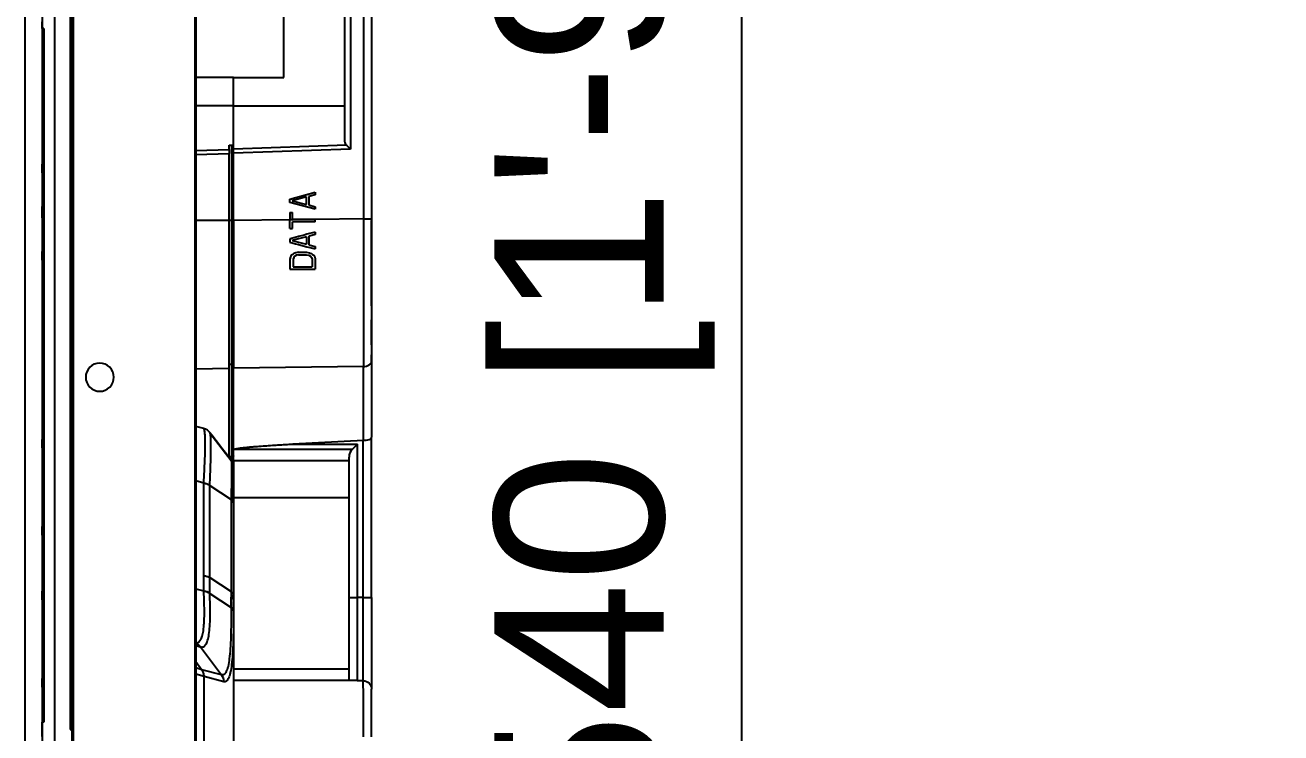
# Model space of a CAD drawing. Header units: millimetres. Extents: x -1070 to 42146, y 1440 to 12921.
# Drawn here: x 1522.8 to 1745.7, y 3020.9 to 3146.5 of the extents above; entities that cross this region are included whole.
import ezdxf

# ---------------------------------------------------------------- set-up
doc = ezdxf.new("R2010")
doc.units = ezdxf.units.MM
doc.layers.add('DIM', color=4, linetype='Continuous')
doc.layers.add('n', color=7, linetype='Continuous')
doc.styles.get("Standard").update_dxf_attribs({"font": 'arial.ttf'})
doc.dimstyles.new('ISO-200', dxfattribs={"dimtxt": 30, "dimasz": 25, "dimexe": 1.25, "dimexo": 5, "dimgap": 5, "dimtad": 1, "dimtoh": 1, "dimdec": 1, "dimdsep": 46, "dimtxsty": 'Standard', "dimcen": 2.5, "dimadec": 0, "dimazin": 0, "dimtfac": 1, "dimtdec": 1, "dimtmove": 0, "dimatfit": 3, "dimfxl": 1, "dimarcsym": 0})

# ---------------------------------------------------------------- blocks, each defined once
blk = doc.blocks.new('*D63')
at = {"layer": 'Defpoints', "color": 0, "transparency": 16777216}
for p in [(1535.32, 3416.54), (1535.32, 2876.54), (1649.96, 2876.54)]:
    blk.add_point(p, dxfattribs=at)
at = {"layer": 'DIM', "color": 0, "lineweight": -2, "transparency": 16777216}
for p, q in [((1540.32, 3416.54), (1651.21, 3416.54)), ((1649.96, 3391.54), (1649.96, 2901.54)), ((1540.32, 2876.54), (1651.21, 2876.54))]:
    blk.add_line(p, q, dxfattribs=at)
at = {"layer": 'DIM', "color": 0, "transparency": 16777216}
for points in [[(1645.79, 3391.54), (1654.12, 3391.54), (1649.96, 3416.54)], [(1645.79, 2901.54), (1654.12, 2901.54), (1649.96, 2876.54)]]:
    blk.add_solid(points, dxfattribs=at)
at = {"layer": 'DIM', "color": 0, "lineweight": -3, "transparency": 16777216, "insert": (1606.12, 3130.13), "char_height": 30, "attachment_point": 2, "rotation": 90}
blk.add_mtext('540 [1\'-9 1/4"]', dxfattribs=at)

msp = doc.modelspace()

# ---------------------------------------------------------------- linework, layer by layer
at = {"color": 1, "lineweight": -3}
msp.add_lwpolyline([(1525.817, 2771.641), (1522.817, 2771.641), (1522.817, 3521.641), (1525.817, 3521.641)], close=True, dxfattribs=at)
at = {"layer": 'n', "color": 7, "linetype": 'Continuous', "lineweight": -3, "true_color": 0xffffff}
for p, q in [((1552.976, 2895.505), (1552.976, 3397.577)), ((1528.117, 2897.769), (1528.117, 3395.313)), ((1530.824, 3394.66), (1530.824, 3021.541)), ((1531.117, 3394.699), (1531.117, 3021.541)), ((1531.322, 3394.726), (1531.322, 2898.355)), ((1553.117, 3394.041), (1553.117, 3104.041)), ((1582.869, 3231.541), (1582.869, 3112.164)), ((1584.317, 3231.541), (1584.317, 3112.164)), ((1579.517, 3167.145), (1579.517, 3125.936)), ((1580.552, 3168.559), (1580.552, 3124.522)), ((1568.73, 3137.213), (1568.73, 3155.869)), ((1525.817, 3145.941), (1525.817, 3147.141)), ((1526.117, 3145.941), (1525.817, 3145.941)), ((1526.117, 3145.941), (1526.117, 3022.791)), ((1559.817, 3137.213), (1553.117, 3137.213)), ((1559.817, 3137.213), (1568.73, 3137.213)), ((1559.817, 3132.213), (1559.817, 3137.213)), ((1559.817, 3132.213), (1559.817, 3137.213)), ((1559.817, 3132.213), (1553.117, 3132.213)), ((1559.817, 3125.513), (1559.817, 3132.213)), ((1559.817, 3132.213), (1579.517, 3132.213)), ((1559.817, 3125.513), (1559.817, 3132.213)), ((1559.017, 3124.478), (1559.017, 3125.213)), ((1559.017, 3125.213), (1559.517, 3125.213)), ((1559.517, 3111.872), (1559.517, 3125.213)), ((1559.817, 3124.506), (1559.817, 3125.513)), ((1579.835, 3125.205), (1559.817, 3124.506)), ((1579.835, 3125.205), (1580.552, 3124.522)), ((1553.117, 3124.272), (1559.017, 3124.478)), ((1553.117, 3123.564), (1559.017, 3123.77)), ((1559.017, 3124.478), (1559.017, 3123.77)), ((1559.017, 3111.872), (1559.017, 3123.77)), ((1580.552, 3124.522), (1559.817, 3123.798)), ((1559.817, 3123.798), (1559.817, 3124.506)), ((1559.817, 3111.863), (1559.817, 3123.798)), ((1526.117, 3121.838), (1525.817, 3121.838)), ((1525.817, 3121.821), (1525.817, 3121.838)), ((1525.817, 3121.322), (1525.817, 3121.821)), ((1525.817, 3121.821), (1526.117, 3121.821)), ((1525.817, 3120.821), (1525.817, 3121.322)), ((1525.817, 3121.322), (1526.117, 3121.322)), ((1525.817, 3120.322), (1525.817, 3120.821)), ((1525.817, 3120.821), (1526.117, 3120.821)), ((1525.817, 3120.321), (1526.117, 3120.321)), ((1569.817, 3115.663), (1574.317, 3116.863)), ((1572.785, 3116.038), (1570.2, 3115.363)), ((1572.785, 3114.688), (1572.785, 3116.038)), ((1574.317, 3116.413), (1573.168, 3116.113)), ((1573.168, 3116.113), (1573.168, 3114.613)), ((1574.317, 3116.863), (1574.317, 3116.413)), ((1525.817, 3113.869), (1525.817, 3114.338)), ((1525.817, 3114.338), (1526.117, 3114.338)), ((1525.817, 3112.806), (1525.817, 3113.869)), ((1525.817, 3113.869), (1526.117, 3113.869)), ((1569.817, 3115.063), (1569.817, 3115.663)), ((1574.317, 3113.863), (1569.817, 3115.063)), ((1570.2, 3115.363), (1572.785, 3114.688)), ((1573.168, 3114.613), (1574.317, 3114.313)), ((1574.317, 3114.313), (1574.317, 3113.863)), ((1525.817, 3112.338), (1525.817, 3112.806)), ((1525.817, 3112.806), (1526.117, 3112.806)), ((1525.817, 3112.338), (1526.117, 3112.338)), ((1559.017, 3111.872), (1553.117, 3111.872)), ((1559.017, 3085.612), (1559.017, 3111.872)), ((1559.517, 3111.872), (1559.017, 3111.872)), ((1559.517, 3086.286), (1559.517, 3111.872)), ((1569.817, 3111.994), (1559.817, 3111.863)), ((1559.817, 3111.863), (1559.817, 3086.97)), ((1569.817, 3113.263), (1569.817, 3111.993)), ((1569.817, 3113.263), (1570.296, 3113.263)), ((1569.817, 3111.817), (1569.817, 3111.993)), ((1569.817, 3110.413), (1569.817, 3111.817)), ((1570.296, 3112), (1570.296, 3113.263)), ((1571.637, 3112.063), (1570.296, 3112.063)), ((1574.317, 3111.613), (1570.296, 3111.613)), ((1570.296, 3111.479), (1570.296, 3111.613)), ((1570.296, 3110.413), (1570.296, 3111.479)), ((1572.977, 3112.063), (1571.637, 3112.063)), ((1574.317, 3112.063), (1572.977, 3112.063)), ((1582.869, 3112.164), (1574.317, 3112.053)), ((1574.317, 3111.613), (1574.317, 3112.063)), ((1582.869, 3112.164), (1582.869, 3085.938)), ((1582.869, 3112.164), (1584.317, 3112.164)), ((1584.317, 3112.164), (1584.317, 3111.863)), ((1584.317, 3112.164), (1584.317, 3111.329)), ((1584.317, 3111.114), (1584.317, 3111.863)), ((1584.317, 3111.329), (1584.317, 3110.496)), ((1569.817, 3110.413), (1570.296, 3110.413)), ((1572.315, 3109.279), (1571.315, 3109.012)), ((1572.816, 3109.412), (1572.315, 3109.279)), ((1574.317, 3109.813), (1572.816, 3109.412)), ((1573.296, 3109.096), (1573.168, 3109.063)), ((1574.317, 3109.363), (1573.296, 3109.096)), ((1574.317, 3109.813), (1574.317, 3109.363)), ((1584.317, 3099.438), (1584.317, 3111.114)), ((1584.317, 3110.496), (1584.317, 3099.869)), ((1570.1, 3108.688), (1569.817, 3108.613)), ((1569.817, 3108.613), (1569.817, 3108.013)), ((1569.817, 3108.013), (1570.819, 3107.746)), ((1571.315, 3109.012), (1570.1, 3108.688)), ((1571.348, 3108.613), (1570.2, 3108.313)), ((1570.2, 3108.313), (1570.488, 3108.238)), ((1570.488, 3108.238), (1571.35, 3108.013)), ((1570.819, 3107.746), (1571.32, 3107.612)), ((1571.32, 3107.612), (1572.82, 3107.212)), ((1572.498, 3108.913), (1571.348, 3108.613)), ((1571.35, 3108.013), (1572.785, 3107.638)), ((1572.785, 3108.988), (1572.498, 3108.913)), ((1572.785, 3108.988), (1572.785, 3108.387)), ((1572.785, 3108.387), (1572.785, 3107.788)), ((1572.785, 3107.788), (1572.785, 3107.638)), ((1572.82, 3107.212), (1573.319, 3107.079)), ((1573.168, 3109.063), (1573.168, 3107.729)), ((1573.168, 3107.729), (1573.168, 3107.563)), ((1573.168, 3107.563), (1573.424, 3107.496)), ((1573.319, 3107.079), (1573.818, 3106.946)), ((1573.424, 3107.496), (1574.317, 3107.263)), ((1573.818, 3106.946), (1574.317, 3106.813)), ((1574.317, 3107.263), (1574.317, 3106.813)), ((1526.117, 3106.354), (1525.817, 3106.354)), ((1525.817, 3105.854), (1525.817, 3106.353)), ((1525.817, 3105.353), (1525.817, 3105.854)), ((1526.117, 3105.854), (1525.817, 3105.854)), ((1525.817, 3104.854), (1525.817, 3105.353)), ((1525.817, 3105.353), (1526.117, 3105.353)), ((1525.817, 3104.838), (1525.817, 3104.854)), ((1525.817, 3104.854), (1526.117, 3104.854)), ((1526.117, 3104.838), (1525.817, 3104.838)), ((1569.913, 3105.388), (1569.817, 3105.013)), ((1569.817, 3105.013), (1569.817, 3104.812)), ((1569.817, 3104.812), (1569.817, 3104.411)), ((1569.998, 3105.521), (1569.913, 3105.388)), ((1570.104, 3105.688), (1569.998, 3105.521)), ((1570.189, 3105.754), (1570.104, 3105.688)), ((1570.317, 3105.854), (1570.189, 3105.754)), ((1570.487, 3105.988), (1570.317, 3105.854)), ((1570.487, 3105.313), (1570.392, 3105.013)), ((1570.392, 3105.013), (1570.392, 3104.862)), ((1570.392, 3104.862), (1570.392, 3104.712)), ((1570.392, 3104.712), (1570.392, 3104.412)), ((1570.7, 3106.071), (1570.487, 3105.988)), ((1570.615, 3105.463), (1570.487, 3105.313)), ((1570.679, 3105.538), (1570.615, 3105.463)), ((1570.966, 3105.688), (1570.679, 3105.538)), ((1570.87, 3106.138), (1570.7, 3106.071)), ((1571.349, 3106.213), (1570.87, 3106.138)), ((1571.349, 3105.763), (1570.966, 3105.688)), ((1571.349, 3106.213), (1572.785, 3106.213)), ((1571.349, 3105.763), (1572.785, 3105.763)), ((1572.785, 3106.213), (1573.264, 3106.138)), ((1572.785, 3105.763), (1573.168, 3105.688)), ((1573.168, 3105.688), (1573.455, 3105.538)), ((1573.264, 3106.138), (1573.434, 3106.071)), ((1573.434, 3106.071), (1573.647, 3105.988)), ((1573.455, 3105.538), (1573.519, 3105.463)), ((1573.519, 3105.463), (1573.647, 3105.313)), ((1573.647, 3105.988), (1573.817, 3105.854)), ((1573.647, 3105.313), (1573.743, 3105.013)), ((1573.743, 3105.013), (1573.743, 3104.862)), ((1573.743, 3104.862), (1573.743, 3104.712)), ((1573.743, 3104.712), (1573.743, 3104.412)), ((1573.817, 3105.854), (1573.945, 3105.754)), ((1573.945, 3105.754), (1574.03, 3105.688)), ((1574.03, 3105.688), (1574.136, 3105.521)), ((1574.136, 3105.521), (1574.221, 3105.388)), ((1574.221, 3105.388), (1574.317, 3105.013)), ((1574.317, 3105.013), (1574.317, 3104.812)), ((1574.317, 3104.812), (1574.317, 3104.411)), ((1553.117, 3104.041), (1553.117, 2895.486)), ((1569.817, 3104.411), (1569.817, 3103.611)), ((1569.817, 3103.611), (1569.817, 3103.412)), ((1569.817, 3103.412), (1569.817, 3103.213)), ((1569.817, 3103.213), (1570.392, 3103.213)), ((1570.392, 3104.412), (1570.392, 3103.812)), ((1570.392, 3103.812), (1570.392, 3103.663)), ((1570.392, 3103.663), (1573.743, 3103.663)), ((1570.392, 3103.213), (1573.743, 3103.213)), ((1573.743, 3104.412), (1573.743, 3103.812)), ((1573.743, 3103.812), (1573.743, 3103.663)), ((1573.743, 3103.213), (1574.317, 3103.213)), ((1574.317, 3104.411), (1574.317, 3103.611)), ((1574.317, 3103.611), (1574.317, 3103.412)), ((1574.317, 3103.412), (1574.317, 3103.213)), ((1584.317, 3099.869), (1584.317, 3098.299)), ((1584.317, 3096.732), (1584.317, 3099.438)), ((1584.317, 3096.732), (1584.317, 3098.396)), ((1584.317, 3098.299), (1584.317, 3086.921)), ((1584.317, 3096.732), (1584.317, 3094.218)), ((1584.317, 3092.304), (1584.317, 3094.218)), ((1584.317, 3090.853), (1584.317, 3092.304)), ((1584.317, 3089.766), (1584.317, 3090.853)), ((1584.317, 3089.766), (1584.317, 3088.041)), ((1559.817, 3086.97), (1559.817, 3085.637)), ((1584.317, 3086.921), (1584.317, 3088.041)), ((1584.317, 3086.921), (1584.317, 3085.047)), ((1559.017, 3085.612), (1553.117, 3085.477)), ((1559.517, 3086.286), (1559.017, 3086.286)), ((1559.017, 3069.753), (1559.017, 3085.612)), ((1559.517, 3069.91), (1559.517, 3086.286)), ((1582.869, 3085.938), (1559.817, 3085.637)), ((1559.817, 3071.186), (1559.817, 3085.637)), ((1582.869, 3072.836), (1582.869, 3085.938)), ((1584.317, 3085.047), (1584.317, 3084.014)), ((1584.317, 3084.014), (1584.317, 3082.289)), ((1584.317, 3082.289), (1584.317, 3078.262)), ((1584.317, 3078.262), (1584.317, 3073.395)), ((1554.528, 3074.927), (1553.117, 3075.305)), ((1555.425, 3074.415), (1555.399, 3074.439)), ((1555.594, 3074.213), (1555.617, 3074.183)), ((1555.617, 3074.183), (1559.404, 3069.248)), ((1555.625, 3074.189), (1555.625, 3074.189)), ((1526.117, 3073.009), (1525.817, 3073.009)), ((1525.817, 3072.993), (1525.817, 3073.009)), ((1525.817, 3072.494), (1525.817, 3072.993)), ((1525.817, 3072.993), (1526.117, 3072.993)), ((1525.817, 3071.993), (1525.817, 3072.494)), ((1525.817, 3072.494), (1526.117, 3072.494)), ((1525.817, 3071.494), (1525.817, 3071.993)), ((1525.817, 3071.993), (1526.117, 3071.993)), ((1525.817, 3071.493), (1526.117, 3071.493)), ((1559.817, 3070.107), (1559.817, 3071.186)), ((1580.833, 3071.186), (1559.817, 3071.186)), ((1582.869, 3072.836), (1570.353, 3072.17)), ((1570.353, 3072.17), (1581.817, 3072.17)), ((1580.833, 3071.186), (1581.817, 3072.17)), ((1581.817, 3044.941), (1581.817, 3072.17)), ((1582.817, 3044.941), (1582.817, 3072.833)), ((1584.317, 3044.941), (1584.317, 3073.395)), ((1559.517, 3069.91), (1559.017, 3069.91)), ((1559.404, 3069.248), (1559.404, 3069.248)), ((1559.517, 3069.248), (1559.517, 3069.91)), ((1559.517, 3069.228), (1559.517, 3069.248)), ((1559.517, 3069.084), (1559.517, 3069.228)), ((1559.817, 3069.252), (1559.817, 3070.107)), ((1559.817, 3069.252), (1559.817, 3068.791)), ((1559.817, 3069.252), (1580.317, 3069.252)), ((1580.317, 3069.252), (1580.317, 3069.883)), ((1580.317, 3044.941), (1580.317, 3069.252)), ((1559.817, 3068.791), (1559.817, 3068.552)), ((1559.817, 3068.552), (1559.817, 3068.031)), ((1559.817, 3068.031), (1559.817, 3067.284)), ((1559.817, 3068.031), (1559.817, 3068.031)), ((1559.817, 3068.031), (1559.817, 3061.733)), ((1559.817, 3068.031), (1559.817, 3068.031)), ((1559.817, 3061.733), (1559.817, 3068.031)), ((1559.817, 3068.031), (1559.817, 3068.031)), ((1559.817, 3067.284), (1559.817, 3062.696)), ((1554.528, 3065.267), (1553.117, 3065.645)), ((1554.525, 3048.831), (1554.525, 3065.203)), ((1555.594, 3056.009), (1555.594, 3064.823)), ((1555.594, 3064.823), (1559.404, 3062.341)), ((1559.404, 3062.341), (1559.404, 3045.992)), ((1559.817, 3062.696), (1559.817, 3061.733)), ((1559.817, 3062.696), (1580.317, 3062.696)), ((1559.817, 3061.733), (1559.817, 3053.59)), ((1526.117, 3057.526), (1525.817, 3057.526)), ((1525.817, 3057.026), (1525.817, 3057.525)), ((1525.817, 3056.525), (1525.817, 3057.026)), ((1526.117, 3057.026), (1525.817, 3057.026)), ((1525.817, 3056.026), (1525.817, 3056.525)), ((1526.117, 3056.525), (1525.817, 3056.525)), ((1525.817, 3056.009), (1525.817, 3056.026)), ((1525.817, 3056.026), (1526.117, 3056.026)), ((1526.117, 3056.009), (1525.817, 3056.009)), ((1555.594, 3048.475), (1555.594, 3056.009)), ((1559.817, 3053.59), (1559.817, 3045.376)), ((1555.594, 3048.475), (1559.404, 3045.992)), ((1526.117, 3046.041), (1525.817, 3046.041)), ((1525.817, 3046.024), (1525.817, 3046.041)), ((1525.817, 3045.525), (1525.817, 3046.024)), ((1525.817, 3046.024), (1526.117, 3046.024)), ((1525.817, 3045.024), (1525.817, 3045.525)), ((1525.817, 3045.525), (1526.117, 3045.525)), ((1525.817, 3044.525), (1525.817, 3045.024)), ((1525.817, 3045.024), (1526.117, 3045.024)), ((1525.817, 3044.524), (1526.117, 3044.524)), ((1553.117, 3046.495), (1554.522, 3046.119)), ((1555.586, 3045.676), (1559.396, 3043.193)), ((1559.404, 3045.992), (1559.402, 3045.018)), ((1559.817, 3045.376), (1559.817, 3044.395)), ((1559.817, 3044.395), (1559.817, 3045.376)), ((1580.317, 3030.241), (1580.317, 3044.941)), ((1580.317, 3044.941), (1581.817, 3044.941)), ((1581.817, 3030.178), (1581.817, 3044.941)), ((1582.817, 3044.941), (1581.817, 3044.941)), ((1582.817, 3044.941), (1584.317, 3044.941)), ((1582.817, 3030.166), (1582.817, 3044.941)), ((1584.317, 3044.941), (1584.317, 3032.485)), ((1559.817, 3044.395), (1559.817, 3044.219)), ((1559.817, 3044.395), (1559.817, 3044.219)), ((1559.817, 3044.219), (1559.817, 3042.558)), ((1559.817, 3042.558), (1559.817, 3000.862)), ((1553.12, 3036.405), (1553.909, 3036.194)), ((1553.909, 3036.194), (1553.936, 3036.188)), ((1553.937, 3036.187), (1557.698, 3031.222)), ((1553.117, 3033.579), (1554.182, 3032.134)), ((1554.182, 3032.134), (1553.115, 3032.452)), ((1554.569, 3030.913), (1553.117, 3031.357)), ((1557.698, 3031.222), (1554.192, 3032.132)), ((1580.317, 3032.241), (1559.817, 3032.241)), ((1584.317, 3032.485), (1584.317, 3030.962)), ((1526.117, 3030.557), (1525.817, 3030.557)), ((1525.817, 3030.057), (1525.817, 3030.557)), ((1525.817, 3029.556), (1525.817, 3030.057)), ((1526.117, 3030.057), (1525.817, 3030.057)), ((1525.817, 3029.057), (1525.817, 3029.556)), ((1525.817, 3029.556), (1526.117, 3029.556)), ((1525.817, 3029.041), (1525.817, 3029.057)), ((1525.817, 3029.057), (1526.117, 3029.057)), ((1526.117, 3029.041), (1525.817, 3029.041)), ((1554.579, 3030.911), (1554.569, 3030.913)), ((1558.103, 3030.003), (1554.579, 3030.911)), ((1554.579, 3012.171), (1554.579, 3030.911)), ((1581.122, 3030.241), (1559.817, 3030.241)), ((1584.317, 3030.962), (1584.317, 3028.953)), ((1584.317, 3028.953), (1584.317, 3028.681)), ((1584.317, 3020.241), (1584.317, 3028.681)), ((1526.117, 3022.791), (1525.817, 3022.791)), ((1525.817, 3020.291), (1525.817, 3022.791)), ((1530.824, 3021.541), (1531.117, 3021.541)), ((1531.117, 3021.541), (1531.117, 2898.382))]:
    msp.add_line(p, q, dxfattribs=at)
for points in [[(1555.534, 3074.3), (1555.481, 3074.358), (1555.425, 3074.415), (1555.364, 3074.472), (1555.301, 3074.527), (1555.233, 3074.58), (1555.163, 3074.632), (1555.089, 3074.681), (1555.012, 3074.727), (1554.933, 3074.77), (1554.85, 3074.81), (1554.765, 3074.847), (1554.678, 3074.88), (1554.588, 3074.91), (1554.528, 3074.927)], [(1555.399, 3074.439), (1555.364, 3074.472), (1555.301, 3074.527), (1555.233, 3074.58), (1555.163, 3074.632), (1555.089, 3074.681), (1555.012, 3074.727), (1554.933, 3074.77), (1554.85, 3074.81), (1554.765, 3074.847), (1554.678, 3074.88), (1554.588, 3074.91), (1554.528, 3074.927)], [(1555.534, 3074.3), (1555.481, 3074.358), (1555.425, 3074.415)], [(1555.625, 3074.189), (1555.584, 3074.241), (1555.534, 3074.3)], [(1559.404, 3069.248), (1559.139, 3069.594), (1558.731, 3070.126), (1558.309, 3070.677), (1557.874, 3071.246), (1557.424, 3071.834), (1556.96, 3072.441), (1556.483, 3073.066), (1555.991, 3073.709), (1555.625, 3074.189)]]:
    msp.add_lwpolyline(points, dxfattribs=at)
for centre, radius, start, end in [((1569.555, 3131.679), 19.688, 270.763, 270.99592), ((1571.553, 3013.922), 98.086, 90.73435, 90.96727), ((1557.817, 3068.031), 2, 36.0886, 37.47701), ((1557.817, 3068.031), 2, 36.09863, 37.47699), ((1557.817, 3068.031), 2, 36.10425, 37.49841), ((1557.817, 3068.031), 2, 0, 36.0886), ((1557.817, 3068.031), 2, 0, 36.09863), ((1557.817, 3068.031), 2, 0, 36.10425), ((1542.028, 3065.831), 12.512, 357.1224, 357.41679), ((1541.308, 3065.547), 14.304, 357.09966, 357.27897), ((1038.388, 3048.025), 516.137, 359.78844, 0.08954), ((1040.894, 3048.577), 514.7, 359.68657, 359.98864), ((1541.353, 3045.958), 13.17, 0.27605, 0.69958), ((1539.589, 3045.849), 15.997, 359.37957, 359.68662), ((1060.516, 3045.88), 498.887, 359.69139, 359.90107), ((1065.146, 3044.394), 494.671, 359.78731, 359.97971), ((1552.367, 3035.003), 1.967, 37.06175, 67.57511), ((1553.551, 3029.662), 2.552, 75.45145, 75.68284), ((1556.101, 3030.014), 2.002, 359.68518, 37.11539), ((1579.182, 2769.723), 260.469, 89.19896, 89.42035)]:
    msp.add_arc(centre, radius, start, end, dxfattribs=at)
for centre, major_axis, ratio, start_param, end_param in [((1559.517, 3125.513), (0, 0.3), 1, -3.1415927, -1.5707963), ((1580.517, 3125.936), (1, 0), 1, -3.1415927, -2.3218969), ((1536.068, 3084.041), (0, 2.5), 1, 0, 1.5707963), ((1536.068, 3084.041), (0, 2.5), 1, -1.5707963, 0), ((1536.068, 3084.041), (0, 2.5), 1, 1.5707963, 3.1415927), ((1536.068, 3084.041), (0, 2.5), 1, -3.1415927, -1.5707963), ((1581.817, 3069.883), (0, 1.726), 0.8692867, 0.715585, 1.5707963)]:
    msp.add_ellipse(centre, major_axis=major_axis, ratio=ratio, start_param=start_param, end_param=end_param, dxfattribs=at)
for points, knots in [([(1582.869, 3085.938), (1583.226, 3085.946), (1583.867, 3086.07), (1584.317, 3086.654), (1584.317, 3086.921)], [0, 0, 0, 0, 0.571225, 1, 1, 1, 1]), ([(1559.817, 3086.483), (1559.817, 3086.428), (1559.75, 3086.342), (1559.63, 3086.296), (1559.556, 3086.286), (1559.517, 3086.286)], [0, 0, 0, 0, 0.4256991, 0.7009181, 1, 1, 1, 1]), ([(1554.528, 3065.267), (1554.568, 3065.961), (1554.638, 3067.281), (1554.718, 3069.154), (1554.768, 3070.799), (1554.787, 3072.191), (1554.775, 3073.303), (1554.739, 3074.05), (1554.689, 3074.493), (1554.646, 3074.712), (1554.604, 3074.851), (1554.554, 3074.92), (1554.528, 3074.927)], [0, 0, 0, 0, 0.2145537, 0.4087257, 0.5792742, 0.723358, 0.8386332, 0.9233565, 0.9539317, 0.9766174, 0.9916216, 1, 1, 1, 1]), ([(1555.597, 3064.868), (1555.627, 3065.515), (1555.682, 3066.751), (1555.746, 3068.509), (1555.786, 3070.064), (1555.804, 3071.393), (1555.798, 3072.475), (1555.774, 3073.214), (1555.739, 3073.669), (1555.71, 3073.907), (1555.676, 3074.073), (1555.646, 3074.162), (1555.625, 3074.189)], [0, 0, 0, 0, 0.2081359, 0.3973857, 0.5648032, 0.707777, 0.8241173, 0.9121302, 0.9451487, 0.9707403, 0.9889335, 1, 1, 1, 1]), ([(1559.817, 3071.186), (1559.835, 3071.232), (1559.946, 3071.28), (1560.144, 3071.336), (1560.418, 3071.39), (1560.743, 3071.442), (1561.182, 3071.502), (1561.731, 3071.565), (1562.392, 3071.632), (1563.054, 3071.692), (1563.938, 3071.765), (1565.043, 3071.848), (1566.37, 3071.938), (1568.14, 3072.048), (1569.468, 3072.123), (1570.353, 3072.17)], [0, 0, 0, 0, 0.0141094, 0.0294134, 0.060463, 0.09166, 0.12291, 0.1854782, 0.2480904, 0.3107238, 0.3733692, 0.4986794, 0.6240031, 0.7493332, 1, 1, 1, 1]), ([(1582.817, 3072.831), (1583.181, 3072.85), (1583.682, 3072.858), (1584.317, 3073.204), (1584.317, 3073.395)], [0, 0, 0, 0, 0.6554101, 1, 1, 1, 1]), ([(1559.404, 3069.247), (1559.407, 3069.244), (1559.407, 3069.231), (1559.41, 3069.206), (1559.412, 3069.165), (1559.416, 3069.083), (1559.419, 3068.945), (1559.422, 3068.737), (1559.424, 3068.473), (1559.426, 3068.154), (1559.427, 3067.781), (1559.427, 3067.18), (1559.425, 3066.308), (1559.421, 3065.128), (1559.414, 3063.785), (1559.407, 3062.838), (1559.404, 3062.341)], [0, 0, 0, 0, 0.0017063, 0.0054555, 0.0112676, 0.0191455, 0.0410904, 0.0712473, 0.1095298, 0.155804, 0.2098935, 0.2715803, 0.4166683, 0.5885375, 0.7841324, 1, 1, 1, 1]), ([(1559.817, 3070.107), (1559.817, 3070.052), (1559.75, 3069.966), (1559.63, 3069.92), (1559.556, 3069.91), (1559.517, 3069.91)], [0, 0, 0, 0, 0.4256991, 0.7009181, 1, 1, 1, 1]), ([(1555.594, 3064.823), (1555.523, 3064.869), (1555.193, 3065.059), (1554.817, 3065.158), (1554.525, 3065.203)], [0, 0, 0, 0, 0.2220567, 1, 1, 1, 1]), ([(1554.528, 3065.267), (1554.73, 3065.233), (1555.102, 3065.138), (1555.451, 3064.969), (1555.597, 3064.868)], [0, 0, 0, 0, 0.5348699, 1, 1, 1, 1]), ([(1559.404, 3062.342), (1559.52, 3062.263), (1559.721, 3062.099), (1559.817, 3061.846), (1559.817, 3061.733)], [0, 0, 0, 0, 0.555876, 1, 1, 1, 1]), ([(1554.525, 3048.831), (1554.726, 3048.804), (1555.097, 3048.724), (1555.447, 3048.57), (1555.594, 3048.474)], [0, 0, 0, 0, 0.5368084, 1, 1, 1, 1]), ([(1554.45, 3039.052), (1554.519, 3039.5), (1554.609, 3040.498), (1554.665, 3042.824), (1554.591, 3044.697), (1554.523, 3046.021)], [0, 0, 0, 0, 0.1949559, 0.4300041, 1, 1, 1, 1]), ([(1554.522, 3046.119), (1554.722, 3046.091), (1555.091, 3046.011), (1555.44, 3045.856), (1555.586, 3045.761)], [0, 0, 0, 0, 0.5362825, 1, 1, 1, 1]), ([(1555.586, 3045.675), (1555.516, 3045.72), (1555.184, 3045.895), (1554.812, 3045.985), (1554.523, 3046.021)], [0, 0, 0, 0, 0.2212783, 1, 1, 1, 1]), ([(1555.447, 3038.407), (1555.517, 3038.873), (1555.612, 3039.911), (1555.688, 3042.337), (1555.637, 3044.292), (1555.586, 3045.675)], [0, 0, 0, 0, 0.1944258, 0.4292627, 1, 1, 1, 1]), ([(1559.817, 3044.395), (1559.817, 3044.511), (1559.722, 3044.769), (1559.52, 3044.94), (1559.402, 3045.018)], [0, 0, 0, 0, 0.4480443, 1, 1, 1, 1]), ([(1559.404, 3045.992), (1559.521, 3045.914), (1559.722, 3045.746), (1559.817, 3045.49), (1559.817, 3045.376)], [0, 0, 0, 0, 0.5529863, 1, 1, 1, 1]), ([(1559.395, 3043.193), (1559.394, 3042.274), (1559.385, 3040.533), (1559.336, 3038.079), (1559.242, 3035.957), (1559.092, 3034.206), (1558.905, 3032.994), (1558.704, 3032.237), (1558.547, 3031.821), (1558.371, 3031.509), (1558.17, 3031.295), (1557.935, 3031.19), (1557.773, 3031.202), (1557.698, 3031.222)], [0, 0, 0, 0, 0.2191499, 0.4155676, 0.5854705, 0.7258492, 0.8348687, 0.8775408, 0.912587, 0.940599, 0.9627774, 0.981418, 1, 1, 1, 1]), ([(1559.814, 3042.558), (1559.81, 3041.6), (1559.797, 3039.785), (1559.745, 3037.227), (1559.649, 3035.014), (1559.498, 3033.184), (1559.311, 3031.914), (1559.11, 3031.117), (1558.953, 3030.676), (1558.777, 3030.341), (1558.578, 3030.108), (1558.345, 3029.984), (1558.179, 3029.987), (1558.103, 3030.003)], [0, 0, 0, 0, 0.2189411, 0.4150894, 0.5848209, 0.7252741, 0.8347006, 0.8776887, 0.9130896, 0.9414248, 0.9637572, 0.9821658, 1, 1, 1, 1]), ([(1559.396, 3043.192), (1559.457, 3043.145), (1559.569, 3043.051), (1559.745, 3042.858), (1559.812, 3042.674), (1559.814, 3042.558)], [0, 0, 0, 0, 0.2988379, 0.5563354, 1, 1, 1, 1]), ([(1553.117, 3036.873), (1553.197, 3036.873), (1553.357, 3036.894), (1553.672, 3037.041), (1554.012, 3037.45), (1554.286, 3038.163), (1554.4, 3038.728), (1554.45, 3039.052)], [0, 0, 0, 0, 0.0863731, 0.1731625, 0.3736994, 0.6436613, 1, 1, 1, 1]), ([(1553.937, 3036.187), (1554.024, 3036.164), (1554.198, 3036.14), (1554.561, 3036.219), (1554.859, 3036.518), (1555.073, 3036.921), (1555.293, 3037.526), (1555.392, 3038.038), (1555.447, 3038.407)], [0, 0, 0, 0, 0.0891049, 0.1728256, 0.3608784, 0.4829217, 0.6290177, 1, 1, 1, 1]), ([(1554.569, 3030.913), (1554.572, 3031.131), (1554.51, 3031.567), (1554.31, 3031.961), (1554.182, 3032.134)], [0, 0, 0, 0, 0.5023522, 1, 1, 1, 1]), ([(1554.579, 3030.911), (1554.583, 3031.128), (1554.52, 3031.565), (1554.32, 3031.959), (1554.192, 3032.132)], [0, 0, 0, 0, 0.5023078, 1, 1, 1, 1]), ([(1581.817, 3030.178), (1581.739, 3030.179), (1581.508, 3030.214), (1581.277, 3030.241), (1581.122, 3030.241)], [0, 0, 0, 0, 0.3347823, 1, 1, 1, 1]), ([(1582.817, 3030.166), (1583.199, 3030.161), (1583.993, 3029.855), (1584.317, 3029.061), (1584.317, 3028.681)], [0, 0, 0, 0, 0.5019636, 1, 1, 1, 1]), ([(1582.869, 3020.241), (1582.869, 3022.45), (1582.871, 3025.4), (1582.842, 3028.708), (1582.839, 3029.808), (1582.823, 3030.166)], [0, 0, 0, 0, 0.6676891, 0.8916682, 1, 1, 1, 1])]:
    msp.add_open_spline(points, degree=3, knots=knots, dxfattribs=at)
for points in [[(1559.404, 3069.248), (1559.404, 3069.248), (1559.404, 3069.248), (1559.404, 3069.247)], [(1553.117, 3036.815), (1553.425, 3036.682), (1553.706, 3036.462), (1553.909, 3036.194)]]:
    msp.add_open_spline(points, degree=3, dxfattribs=at)

# ---------------------------------------------------------------- dimensions: what is measured, and where the dimension line sits
at = {"layer": 'DIM', "color": 7, "lineweight": -3}
dim = msp.add_linear_dim(base=(1649.958, 2876.541), p1=(1535.317, 3416.541), p2=(1535.317, 2876.541), angle=270, dimstyle='ISO-200', dxfattribs=at)
dim.commit()
dim.dimension.update_dxf_attribs({"geometry": '*D63', "text_midpoint": (1649.958, 3130.128), "dimtype": 160})

doc.saveas('drawing.dxf')
